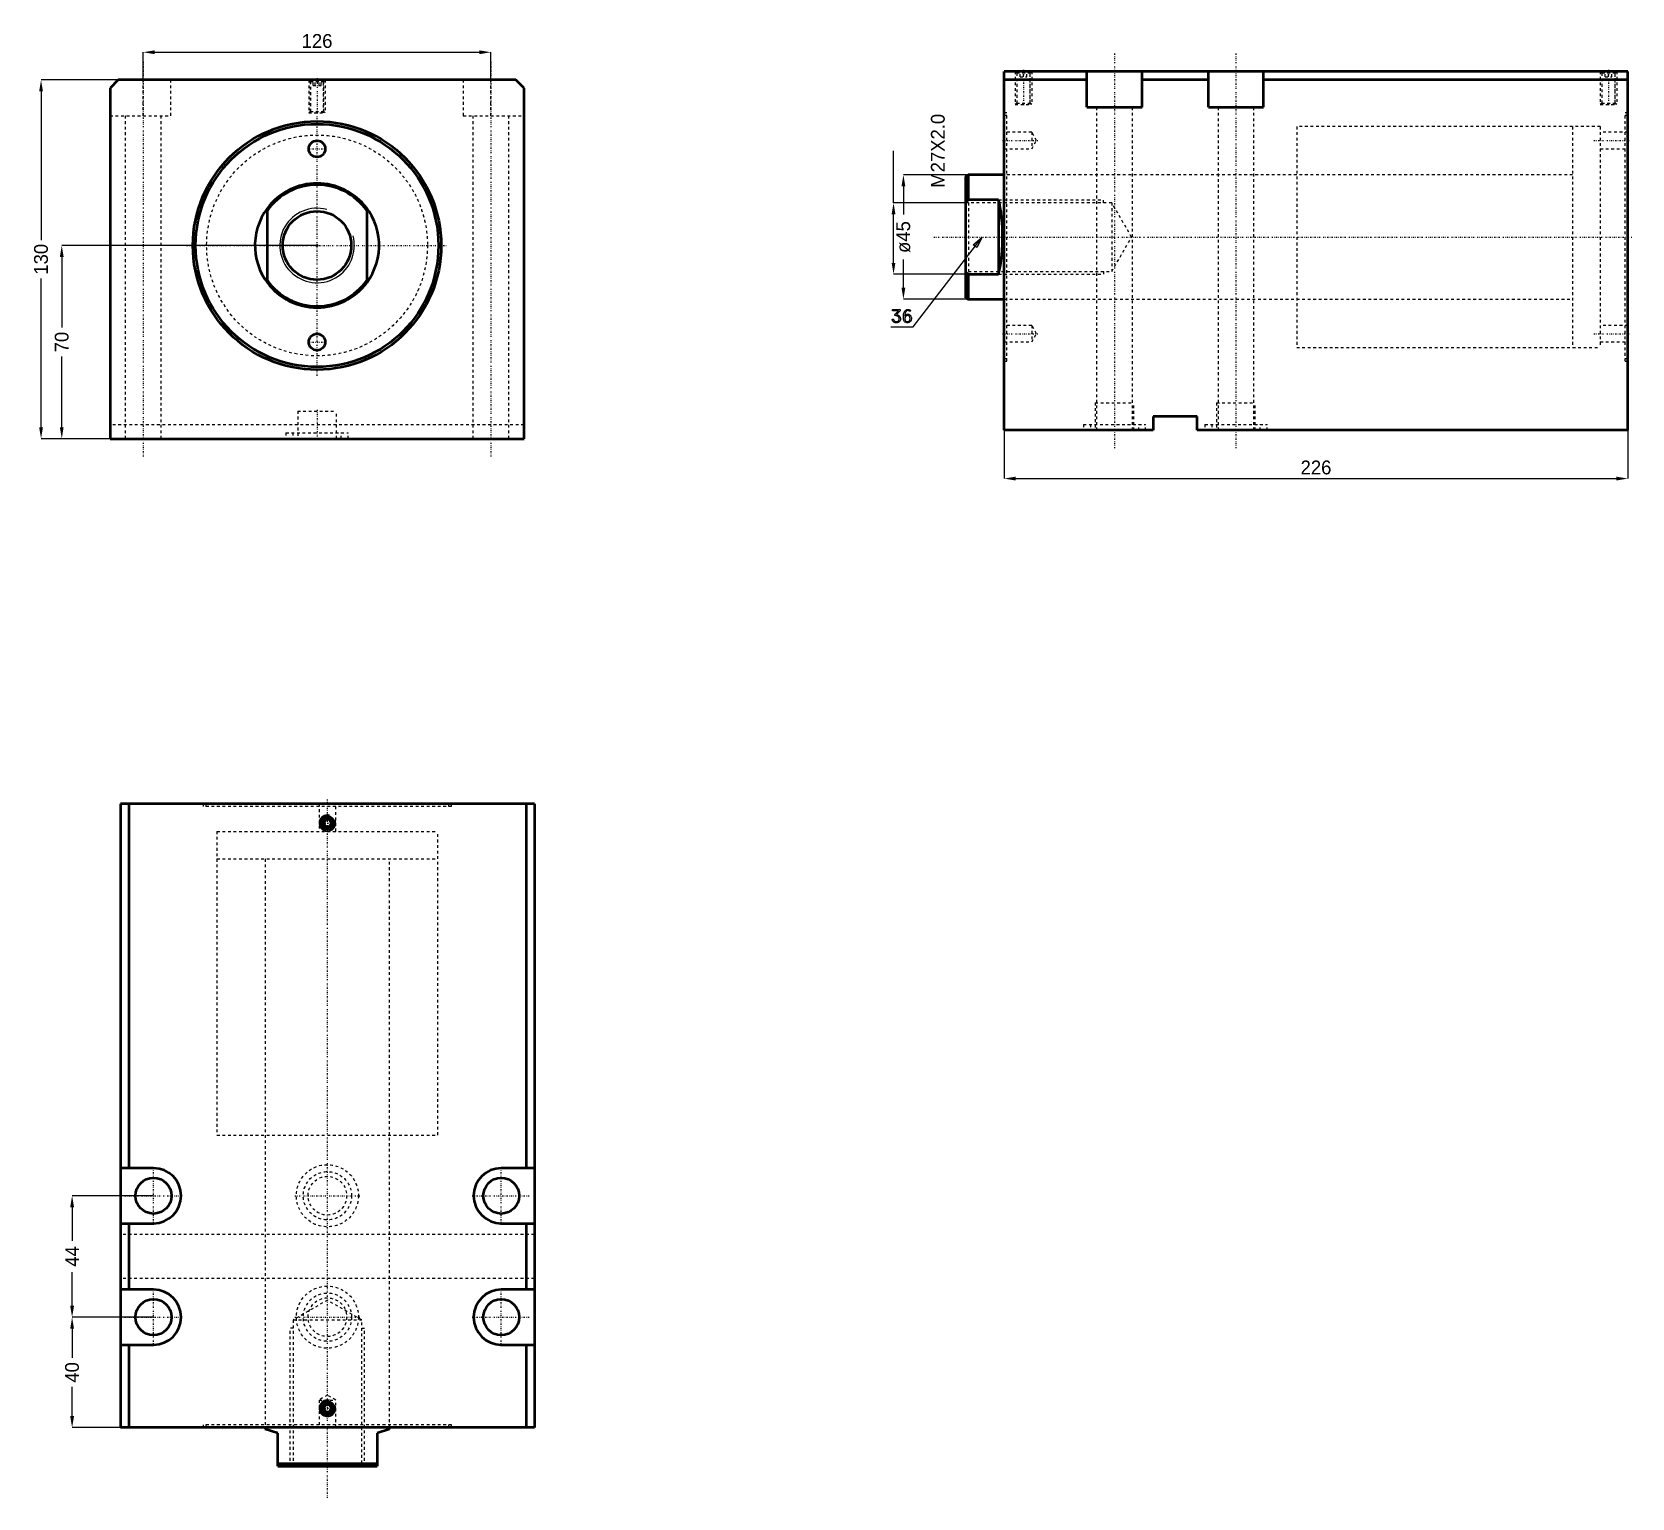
# Model space of a CAD drawing. Header units: millimetres. Extents: x -103 to 476, y -454 to 77.
import ezdxf

# ---------------------------------------------------------------- set-up
doc = ezdxf.new("R2010")
doc.units = ezdxf.units.MM
doc.linetypes.add('Center', pattern=[1.5, 0.45, -0.5, 0.05, -0.5])
doc.linetypes.add('Dashed', pattern=[2, 1, -1])
for name, color, linetype, lineweight in [('2d ConnectionPoints', 7, 'Continuous', 50), ('AM_0', 7, 'Continuous', 50), ('AM_5', 3, 'Continuous', 25), ('AM_7', 7, 'Center', 25), ('AM_9', 6, 'Dashed', 25)]:
    doc.layers.add(name, color=color, linetype=linetype, lineweight=lineweight)
doc.dimstyles.new('ISO-25', dxfattribs={"dimtxt": 2.5, "dimasz": 2.5, "dimexe": 1.25, "dimexo": 0.625, "dimtad": 1, "dimtxsty": 'Standard', "dimcen": 2.5, "dimadec": 0, "dimazin": 0, "dimtfac": 1, "dimtmove": 0, "dimatfit": 3, "dimfxl": 0, "dimarcsym": 0})

# ---------------------------------------------------------------- blocks, each defined once
blk = doc.blocks.new('1_JECX_MF_INLA_80_100_0_rod__0_in_JECX_MF_160_INLA_80_100_0__0')
at = {"layer": 'AM_0'}
for p, q in [((-18, -13.5), (-18, 13.5)), ((18, 13.5), (18, -13.5))]:
    blk.add_line(p, q, dxfattribs=at)
for points in [[(-18, 13.5), (-19.11, 11.88), (-20.07, 10.17), (-20.88, 8.38), (-21.53, 6.53), (-22.02, 4.63), (-22.34, 2.69), (-22.49, 0.73), (-22.47, -1.23), (-22.27, -3.18), (-21.91, -5.11), (-21.38, -7), (-20.69, -8.84), (-19.84, -10.61), (-18.84, -12.3), (-18, -13.5)], [(18, -13.5), (19.11, -11.88), (20.07, -10.17), (20.88, -8.38), (21.53, -6.53), (22.02, -4.63), (22.34, -2.69), (22.49, -0.73), (22.47, 1.23), (22.27, 3.18), (21.91, 5.11), (21.38, 7), (20.69, 8.84), (19.84, 10.61), (18.84, 12.3), (18, 13.5)]]:
    blk.add_lwpolyline(points, dxfattribs=at)
blk.add_circle((0, 0), 12.42, dxfattribs=at)
for radius, start, end in [(22.5, 36.8699, 143.1301), (22, 35.0968, 144.9032), (22, 215.0968, 324.9032), (22.5, 216.8699, 323.1301)]:
    blk.add_arc((0, 0), radius, start, end, dxfattribs=at)
at = {"layer": 'AM_5'}
blk.add_arc((0, 0), 13.5, 75, 15, dxfattribs=at)
blk = doc.blocks.new('2_JECX_MF_EXLA_80_100_0_body__0_in_JECX_MF_160_INLA_80_100_0__0')
at = {"layer": 'AM_0'}
for p, q in [((-72, 60), (-75, 57)), ((72, 60), (-72, 60)), ((75, 57), (72, 60)), ((-75, 57), (-75, -70)), ((75, -70), (75, 57)), ((-75, -70), (75, -70))]:
    blk.add_line(p, q, dxfattribs=at)
for centre, radius in [((0, 0), 45), ((0, 0), 44), ((0, 35), 3), ((0, -35), 3)]:
    blk.add_circle(centre, radius, dxfattribs=at)
at = {"layer": 'AM_5', "linetype": 'Dashed'}
for p, q in [((-3, 60), (-3, 48)), ((3, 60), (3, 48))]:
    blk.add_line(p, q, dxfattribs=at)
at = {"layer": 'AM_7'}
for p, q in [((-63, 66.5), (-63, -76.5)), ((63, 66.5), (63, -76.5)), ((0, 60.6), (0, 47.4)), ((0, -47.25), (0, 47.25)), ((-3.15, 35), (3.15, 35)), ((-47.25, 0), (47.25, 0)), ((-3.15, -35), (3.15, -35)), ((0, -59.5), (0, -70.5))]:
    blk.add_line(p, q, dxfattribs=at)
at = {"layer": 'AM_9'}
for p, q in [((-63, 47), (-63, 60)), ((-53, 47), (-53, 60)), ((-3, 60), (-2.46, 59.46)), ((-2.46, 59.46), (-2.46, 48.54)), ((-2.46, 59.46), (2.46, 59.46)), ((-1.9, 60), (-2.4, 59.5)), ((-2.4, 59.5), (2.4, 59.5)), ((-2.4, 59.5), (-2.4, 48)), ((-1.44, 58), (-1.44, 60)), ((-1.44, 58), (1.44, 58)), ((-0.72, 58), (-0.72, 60)), ((0.72, 58), (0.72, 60)), ((1.44, 58), (1.44, 60)), ((2.4, 59.5), (1.9, 60)), ((2.4, 48), (2.4, 59.5)), ((2.46, 59.46), (3, 60)), ((2.46, 48.54), (2.46, 59.46)), ((53, 60), (53, 47)), ((63, 47), (63, 60)), ((-75, 47), (-53, 47)), ((-69.5, 47), (-69.5, -70)), ((-56.5, -70), (-56.5, 47)), ((-2.46, 48.54), (-3, 48)), ((-3, 48), (3, 48)), ((-2.46, 48.54), (2.46, 48.54)), ((3, 48), (2.46, 48.54)), ((53, 47), (75, 47)), ((56.5, 47), (56.5, -70)), ((69.5, -70), (69.5, 47)), ((-7, -60), (7, -60)), ((-7, -60), (-7, -70)), ((7, -70), (7, -60)), ((75, -65), (-75, -65)), ((-11.25, -67.9), (11.25, -67.9)), ((-11.25, -67.9), (-11.25, -70)), ((-8.75, -67.9), (-8.75, -70)), ((8.75, -70), (8.75, -67.9)), ((11.25, -70), (11.25, -67.9))]:
    blk.add_line(p, q, dxfattribs=at)
blk.add_circle((0, 0), 40, dxfattribs=at)
blk = doc.blocks.new('*D3')
at = {"layer": 'AM_5', "color": 0, "lineweight": -2}
for p, q in [((-63, 60), (-63, 70)), ((-58.83, 70), (58.83, 70)), ((63, 60), (63, 70))]:
    blk.add_line(p, q, dxfattribs=at)
at = {"layer": 'AM_5', "color": 0}
for points in [[(-58.83, 70.69), (-58.83, 69.31), (-63, 70)], [(58.83, 69.31), (58.83, 70.69), (63, 70)]]:
    blk.add_solid(points, dxfattribs=at)
at = {"layer": 'Defpoints', "color": 0}
for p in [(63, 70), (-63, 60), (63, 60)]:
    blk.add_point(p, dxfattribs=at)
at = {"layer": 'AM_5', "color": 0, "insert": (0, 74.05), "char_height": 5, "attachment_point": 5}
blk.add_mtext('126', dxfattribs=at)
blk = doc.blocks.new('*D4')
at = {"layer": 'AM_5', "color": 0, "lineweight": -2}
for p, q in [((-72, 60), (-100, 60)), ((-100, 55.83), (-100, 1.97)), ((-100, -65.83), (-100, -11.97)), ((-75, -70), (-100, -70))]:
    blk.add_line(p, q, dxfattribs=at)
at = {"layer": 'AM_5', "color": 0}
for points in [[(-99.31, 55.83), (-100.69, 55.83), (-100, 60)], [(-100.69, -65.83), (-99.31, -65.83), (-100, -70)]]:
    blk.add_solid(points, dxfattribs=at)
at = {"layer": 'Defpoints', "color": 0}
for p in [(-72, 60), (-100, -70), (-75, -70)]:
    blk.add_point(p, dxfattribs=at)
at = {"layer": 'AM_5', "color": 0, "insert": (-100, -5), "char_height": 5, "attachment_point": 5, "rotation": 90}
blk.add_mtext('130', dxfattribs=at)
blk = doc.blocks.new('*D5')
at = {"layer": 'AM_5', "color": 0, "lineweight": -2}
for p, q in [((0, 0), (-92.5, 0)), ((-92.5, -4.17), (-92.5, -29.72)), ((-92.5, -65.83), (-92.5, -40.28)), ((-75, -70), (-92.5, -70))]:
    blk.add_line(p, q, dxfattribs=at)
at = {"layer": 'AM_5', "color": 0}
for points in [[(-91.81, -4.17), (-93.19, -4.17), (-92.5, 0)], [(-93.19, -65.83), (-91.81, -65.83), (-92.5, -70)]]:
    blk.add_solid(points, dxfattribs=at)
at = {"layer": 'Defpoints', "color": 0}
for p in [(0, 0), (-92.5, -70), (-75, -70)]:
    blk.add_point(p, dxfattribs=at)
at = {"layer": 'AM_5', "color": 0, "insert": (-92.5, -35), "char_height": 5, "attachment_point": 5, "rotation": 90}
blk.add_mtext('70', dxfattribs=at)
blk = doc.blocks.new('1_JECX_MF_INLA_80_100_0_rod__0_in_JECX_MF_160_INLA_80_100_0__4')
at = {"layer": 'AM_0'}
for p, q in [((-22.5, 0), (-22.5, -0.54)), ((22.5, -0.54), (22.5, 0)), ((-18, -2), (-22.5, -0.54)), ((-18, -14), (-18, -2)), ((22.5, -0.54), (18, -2)), ((18, -2), (18, -14)), ((-18, -13), (18, -13)), ((-18, -14), (18, -14))]:
    blk.add_line(p, q, dxfattribs=at)
at = {"layer": 'AM_5', "linetype": 'Dashed'}
for p, q in [((-13.5, -14), (-13.5, 36)), ((-12.42, 36), (-13.5, 36)), ((12.42, 36), (13.5, 36)), ((13.5, -14), (13.5, 36))]:
    blk.add_line(p, q, dxfattribs=at)
at = {"layer": 'AM_7'}
blk.add_line((0, -25.5), (0, 227.5), dxfattribs=at)
at = {"layer": 'AM_9'}
for p, q in [((-40, 216), (40, 216)), ((-40, 216), (-40, 206)), ((40, 206), (40, 216)), ((-40, 206), (40, 206)), ((-22.5, 206), (-22.5, 0)), ((22.5, 0), (22.5, 206)), ((0, 46.17), (-12.42, 39)), ((12.42, 39), (0, 46.17)), ((-12.42, 39), (12.42, 39)), ((-12.42, 39), (-12.42, -12.92)), ((12.42, -12.92), (12.42, 39)), ((-12.42, -12.92), (-13.5, -14)), ((-12.42, -12.92), (12.42, -12.92)), ((13.5, -14), (12.42, -12.92))]:
    blk.add_line(p, q, dxfattribs=at)
blk = doc.blocks.new('2_JECX_MF_EXLA_80_100_0_body__0_in_JECX_MF_160_INLA_80_100_0__4')
at = {"layer": 'AM_0'}
for p, q in [((75, 226), (-75, 226)), ((-75, 226), (-75, 0)), ((-72, 226), (-72, 94)), ((72, 226), (72, 94)), ((75, 226), (75, 0)), ((-0.72, 220.25), (-1.44, 219)), ((-1.44, 219), (-0.72, 217.75)), ((0.72, 220.25), (-0.72, 220.25)), ((-0.72, 217.75), (0.72, 217.75)), ((1.44, 219), (0.72, 220.25)), ((0.72, 217.75), (1.44, 219)), ((-63, 94), (-75, 94)), ((75, 94), (63, 94)), ((-75, 74), (-63, 74)), ((-72, 74), (-72, 50)), ((63, 74), (75, 74)), ((72, 74), (72, 50)), ((-63, 50), (-75, 50)), ((75, 50), (63, 50)), ((-75, 30), (-63, 30)), ((-72, 30), (-72, 0)), ((63, 30), (75, 30)), ((72, 30), (72, 0)), ((-0.72, 8.25), (-1.44, 7)), ((-1.44, 7), (-0.72, 5.75)), ((0.72, 8.25), (-0.72, 8.25)), ((1.44, 7), (0.72, 8.25)), ((0.72, 5.75), (1.44, 7)), ((75, 0), (-75, 0)), ((-0.72, 5.75), (0.72, 5.75))]:
    blk.add_line(p, q, dxfattribs=at)
for centre, radius in [((0, 219), 2.46), ((0, 219), 2.4), ((0, 219), 1.9), ((-63, 84), 6.5), ((63, 84), 6.5), ((-63, 40), 6.5), ((63, 40), 6.5), ((0, 7), 2.46), ((0, 7), 2.4), ((0, 7), 1.9)]:
    blk.add_circle(centre, radius, dxfattribs=at)
for centre, start, end in [((-63, 84), 270, 90), ((63, 84), 90, 270), ((-63, 40), 270, 90), ((63, 40), 90, 270)]:
    blk.add_arc(centre, 10, start, end, dxfattribs=at)
at = {"layer": 'AM_5'}
for centre in [(0, 219), (0, 7)]:
    blk.add_arc(centre, 3, 75, 15, dxfattribs=at)
at = {"layer": 'AM_7'}
for p, q in [((-3.15, 219), (3.15, 219)), ((-63, 73.5), (-63, 94.5)), ((63, 73.5), (63, 94.5)), ((-73.5, 84), (-52.5, 84)), ((-11.81, 84), (11.81, 84)), ((52.5, 84), (73.5, 84)), ((-63, 29.5), (-63, 50.5)), ((63, 29.5), (63, 50.5)), ((-73.5, 40), (-52.5, 40)), ((-11.81, 40), (11.81, 40)), ((52.5, 40), (73.5, 40)), ((-3.15, 7), (3.15, 7))]:
    blk.add_line(p, q, dxfattribs=at)
at = {"layer": 'AM_9'}
for p, q in [((-45, 226), (-45, 225)), ((45, 225), (-45, 225)), ((-44, 226), (-44, 225)), ((-3, 226), (-3, 216)), ((3, 216), (3, 226)), ((44, 225), (44, 226)), ((45, 225), (45, 226)), ((-40, 216), (40, 216)), ((-40, 216), (-40, 106)), ((40, 106), (40, 216)), ((-40, 106), (40, 106)), ((-22.5, 106), (-22.5, 0)), ((22.5, 0), (22.5, 106)), ((75, 70), (-75, 70)), ((75, 54), (-75, 54)), ((0, 11.73), (-3, 10)), ((3, 10), (0, 11.73)), ((-3, 10), (3, 10)), ((-3, 10), (-3, 0)), ((3, 0), (3, 10)), ((45, 1), (-45, 1)), ((-45, 1), (-45, 0)), ((-44, 1), (-44, 0)), ((44, 0), (44, 1)), ((45, 0), (45, 1))]:
    blk.add_line(p, q, dxfattribs=at)
for centre, radius in [((0, 84), 11.25), ((0, 84), 8.75), ((0, 84), 7), ((0, 40), 11.25), ((0, 40), 8.75), ((0, 40), 7)]:
    blk.add_circle(centre, radius, dxfattribs=at)
blk = doc.blocks.new('*D11')
at = {"layer": 'AM_5', "color": 0, "lineweight": -2}
for p, q in [((-59.25, -344.26), (-88.75, -344.26)), ((-88.75, -348.43), (-88.75, -360.59)), ((-88.75, -384.09), (-88.75, -371.93)), ((-59.25, -388.26), (-88.75, -388.26))]:
    blk.add_line(p, q, dxfattribs=at)
at = {"layer": 'AM_5', "color": 0}
for points in [[(-89.44, -348.43), (-88.05, -348.43), (-88.75, -344.26)], [(-89.44, -384.09), (-88.05, -384.09), (-88.75, -388.26)]]:
    blk.add_solid(points, dxfattribs=at)
at = {"layer": 'Defpoints', "color": 0}
for p in [(-88.75, -344.26), (-59.25, -344.26), (-59.25, -388.26)]:
    blk.add_point(p, dxfattribs=at)
at = {"layer": 'AM_5', "color": 0, "insert": (-88.75, -366.26), "char_height": 5, "attachment_point": 5, "rotation": 90}
blk.add_mtext('44', dxfattribs=at)
blk = doc.blocks.new('*D12')
at = {"layer": 'AM_5', "color": 0, "lineweight": -2}
for p, q in [((-59.25, -388.26), (-88.75, -388.26)), ((-88.75, -392.43), (-88.75, -403.01)), ((-88.75, -424.09), (-88.75, -413.51)), ((-71.25, -428.26), (-88.75, -428.26))]:
    blk.add_line(p, q, dxfattribs=at)
at = {"layer": 'AM_5', "color": 0}
for points in [[(-89.44, -392.43), (-88.05, -392.43), (-88.75, -388.26)], [(-89.44, -424.09), (-88.05, -424.09), (-88.75, -428.26)]]:
    blk.add_solid(points, dxfattribs=at)
at = {"layer": 'Defpoints', "color": 0}
for p in [(-59.25, -388.26), (-88.75, -428.26), (-71.25, -428.26)]:
    blk.add_point(p, dxfattribs=at)
at = {"layer": 'AM_5', "color": 0, "insert": (-88.75, -408.26), "char_height": 5, "attachment_point": 5, "rotation": 90}
blk.add_mtext('40', dxfattribs=at)
blk = doc.blocks.new('1_JECX_MF_INLA_80_100_0_rod__0_in_JECX_MF_160_INLA_80_100_0__2')
at = {"layer": 'AM_0'}
for p, q in [((-13, 22.5), (-14, 22)), ((-14, 22), (-14, -22)), ((0, 22.5), (-13, 22.5)), ((-13, 22.5), (-13, 13.5)), ((-13, 13.5), (-14, 12.65)), ((-2, 13.5), (-13, 13.5)), ((-2, 13.5), (-2, -13.5)), ((-14, -12.65), (-13, -13.5)), ((-13, -13.5), (-2, -13.5)), ((-13, -13.5), (-13, -22.5)), ((-14, -22), (-13, -22.5)), ((-13, -22.5), (0, -22.5))]:
    blk.add_line(p, q, dxfattribs=at)
blk.add_lwpolyline([(-2, -13.5), (-1.64, -11.88), (-1.33, -10.17), (-1.06, -8.38), (-0.85, -6.53), (-0.69, -4.63), (-0.59, -2.69), (-0.54, -0.73), (-0.55, 1.23), (-0.61, 3.18), (-0.73, 5.11), (-0.9, 7), (-1.13, 8.84), (-1.4, 10.61), (-1.73, 12.3), (-2, 13.5)], dxfattribs=at)
at = {"layer": 'AM_5', "linetype": 'Dashed'}
for p, q in [((-14, 13.5), (36, 13.5)), ((36, 12.42), (36, 13.5)), ((-14, -13.5), (36, -13.5)), ((36, -12.42), (36, -13.5))]:
    blk.add_line(p, q, dxfattribs=at)
at = {"layer": 'AM_7'}
blk.add_line((-25.5, 0), (227.5, 0), dxfattribs=at)
at = {"layer": 'AM_9'}
for p, q in [((216, 40), (206, 40)), ((206, 40), (206, -40)), ((216, 40), (216, -40)), ((206, 22.5), (0, 22.5)), ((-12.92, 12.42), (-14, 13.5)), ((39, 12.42), (-12.92, 12.42)), ((-12.92, 12.42), (-12.92, -12.42)), ((46.17, 0), (39, 12.42)), ((39, 12.42), (39, -12.42)), ((39, -12.42), (46.17, 0)), ((-14, -13.5), (-12.92, -12.42)), ((-12.92, -12.42), (39, -12.42)), ((0, -22.5), (206, -22.5)), ((206, -40), (216, -40))]:
    blk.add_line(p, q, dxfattribs=at)
blk = doc.blocks.new('2_JECX_MF_EXLA_80_100_0_body__0_in_JECX_MF_160_INLA_80_100_0__2')
at = {"layer": 'AM_0'}
for p, q in [((0, -70), (0, 60)), ((226, 60), (0, 60)), ((30, 47), (30, 60)), ((50, 47), (50, 60)), ((74, 47), (74, 60)), ((94, 47), (94, 60)), ((226, -70), (226, 60)), ((30, 57), (0, 57)), ((74, 57), (50, 57)), ((226, 57), (94, 57)), ((30, 47), (50, 47)), ((74, 47), (94, 47)), ((70, -65), (54, -65)), ((54, -65), (54, -70)), ((70, -70), (70, -65)), ((54, -70), (0, -70)), ((226, -70), (70, -70))]:
    blk.add_line(p, q, dxfattribs=at)
at = {"layer": 'AM_5', "linetype": 'Dashed'}
for p, q in [((4, 60), (4, 48)), ((10, 60), (10, 48)), ((216, 60), (216, 48)), ((222, 60), (222, 48))]:
    blk.add_line(p, q, dxfattribs=at)
at = {"layer": 'AM_7'}
for p, q in [((40, 66.5), (40, -76.5)), ((84, 66.5), (84, -76.5)), ((7, 60.6), (7, 47.4)), ((219, 60.6), (219, 47.4)), ((-0.59, 35), (12.32, 35)), ((213.68, 35), (226.59, 35)), ((-0.59, -35), (12.32, -35)), ((213.68, -35), (226.59, -35))]:
    blk.add_line(p, q, dxfattribs=at)
at = {"layer": 'AM_9'}
for p, q in [((4, 60), (4.54, 59.46)), ((4.54, 59.46), (4.54, 48.54)), ((4.54, 59.46), (9.46, 59.46)), ((5.1, 60), (4.6, 59.5)), ((4.6, 59.5), (4.6, 48)), ((4.6, 59.5), (9.4, 59.5)), ((5.75, 58), (5.75, 60)), ((5.75, 58), (8.25, 58)), ((7, 58), (7, 60)), ((8.25, 58), (8.25, 60)), ((9.4, 59.5), (8.9, 60)), ((9.4, 48), (9.4, 59.5)), ((9.46, 59.46), (10, 60)), ((9.46, 48.54), (9.46, 59.46)), ((216, 60), (216.54, 59.46)), ((216.54, 59.46), (216.54, 48.54)), ((216.54, 59.46), (221.46, 59.46)), ((217.1, 60), (216.6, 59.5)), ((216.6, 59.5), (221.4, 59.5)), ((216.6, 59.5), (216.6, 48)), ((217.75, 58), (217.75, 60)), ((217.75, 58), (220.25, 58)), ((219, 58), (219, 60)), ((220.25, 58), (220.25, 60)), ((221.4, 59.5), (220.9, 60)), ((221.4, 48), (221.4, 59.5)), ((221.46, 59.46), (222, 60)), ((221.46, 48.54), (221.46, 59.46)), ((4.54, 48.54), (4, 48)), ((4, 48), (10, 48)), ((4.54, 48.54), (9.46, 48.54)), ((10, 48), (9.46, 48.54)), ((33.5, 47), (33.5, -70)), ((46.5, -70), (46.5, 47)), ((77.5, 47), (77.5, -70)), ((90.5, -70), (90.5, 47)), ((216.54, 48.54), (216, 48)), ((216, 48), (222, 48)), ((216.54, 48.54), (221.46, 48.54)), ((222, 48), (221.46, 48.54)), ((1, 45), (0, 45)), ((1, 44), (0, 44)), ((1, -45), (1, 45)), ((225, -45), (225, 45)), ((226, 45), (225, 45)), ((226, 44), (225, 44)), ((10, 38), (0, 38)), ((11.73, 35), (10, 38)), ((10, 38), (10, 32)), ((10, 32), (11.73, 35)), ((216, 40), (106, 40)), ((106, 40), (106, -40)), ((216, 40), (216, -40)), ((226, 38), (216, 38)), ((0, 32), (10, 32)), ((216, 32), (226, 32)), ((106, 22.5), (0, 22.5)), ((0, -22.5), (106, -22.5)), ((10, -32), (0, -32)), ((11.73, -35), (10, -32)), ((10, -32), (10, -38)), ((226, -32), (216, -32)), ((0, -38), (10, -38)), ((10, -38), (11.73, -35)), ((106, -40), (216, -40)), ((216, -38), (226, -38)), ((0, -44), (1, -44)), ((0, -45), (1, -45)), ((225, -44), (226, -44)), ((225, -45), (226, -45)), ((33, -60), (47, -60)), ((33, -60), (33, -70)), ((47, -70), (47, -60)), ((77, -60), (91, -60)), ((77, -60), (77, -70)), ((91, -70), (91, -60)), ((28.75, -67.9), (51.25, -67.9)), ((28.75, -67.9), (28.75, -70)), ((31.25, -67.9), (31.25, -70)), ((48.75, -70), (48.75, -67.9)), ((51.25, -70), (51.25, -67.9)), ((72.75, -67.9), (95.25, -67.9)), ((72.75, -67.9), (72.75, -70)), ((75.25, -67.9), (75.25, -70)), ((92.75, -70), (92.75, -67.9)), ((95.25, -70), (95.25, -67.9))]:
    blk.add_line(p, q, dxfattribs=at)
blk = doc.blocks.new('*D19')
at = {"layer": 'AM_5', "color": 0, "lineweight": -2}
for p, q in [((248.97, -66.95), (248.97, -84.45)), ((474.97, -66.95), (474.97, -84.45)), ((253.14, -84.45), (470.81, -84.45))]:
    blk.add_line(p, q, dxfattribs=at)
at = {"layer": 'AM_5', "color": 0}
for points in [[(253.14, -83.76), (253.14, -85.15), (248.97, -84.45)], [(470.81, -83.76), (470.81, -85.15), (474.97, -84.45)]]:
    blk.add_solid(points, dxfattribs=at)
at = {"layer": 'Defpoints', "color": 0}
for p in [(248.97, -66.95), (474.97, -66.95), (474.97, -84.45)]:
    blk.add_point(p, dxfattribs=at)
at = {"layer": 'AM_5', "color": 0, "insert": (361.97, -80.45), "char_height": 5, "attachment_point": 5}
blk.add_mtext('226', dxfattribs=at)
blk = doc.blocks.new('*D20')
at = {"layer": 'AM_5', "color": 0, "lineweight": -2}
for p, q in [((235.97, 25.55), (212.47, 25.55)), ((212.47, 21.38), (212.47, 11.21)), ((212.47, -15.29), (212.47, -5.12)), ((235.97, -19.45), (212.47, -19.45))]:
    blk.add_line(p, q, dxfattribs=at)
at = {"layer": 'AM_5', "color": 0}
for points in [[(211.78, 21.38), (213.17, 21.38), (212.47, 25.55)], [(211.78, -15.29), (213.17, -15.29), (212.47, -19.45)]]:
    blk.add_solid(points, dxfattribs=at)
at = {"layer": 'Defpoints', "color": 0}
for p in [(212.47, 25.55), (235.97, 25.55), (235.97, -19.45)]:
    blk.add_point(p, dxfattribs=at)
at = {"layer": 'AM_5', "color": 0, "insert": (212.47, 3.05), "char_height": 5, "attachment_point": 5, "rotation": 90}
blk.add_mtext('ø45', dxfattribs=at)
blk = doc.blocks.new('*D21')
at = {"layer": 'AM_5', "color": 0, "lineweight": -2}
for p, q in [((208.89, 15.46), (208.89, 34.3)), ((236.06, 15.46), (208.89, 15.46)), ((208.89, -6.29), (208.89, 11.3)), ((234.97, -10.45), (208.89, -10.45))]:
    blk.add_line(p, q, dxfattribs=at)
at = {"layer": 'AM_5', "color": 0}
for points in [[(208.2, 11.3), (209.58, 11.3), (208.89, 15.46)], [(208.2, -6.29), (209.58, -6.29), (208.89, -10.45)]]:
    blk.add_solid(points, dxfattribs=at)
at = {"layer": 'Defpoints', "color": 0}
for p in [(236.06, 15.46), (208.89, -10.45), (234.97, -10.45)]:
    blk.add_point(p, dxfattribs=at)
at = {"layer": 'AM_5', "color": 0, "insert": (224.97, 34.3), "char_height": 5, "attachment_point": 5, "rotation": 90}
blk.add_mtext('M27X2.0', dxfattribs=at)

msp = doc.modelspace()

# ---------------------------------------------------------------- linework, layer by layer
at = {"layer": '2d ConnectionPoints'}
for p in [(0, 0), (248.973, 3.047), (3.753, -428.261)]:
    msp.add_point(p, dxfattribs=at)
at = {"layer": 'AM_5'}
for p, q in [((215.973, -29.453), (240.973, 3.047)), ((207.973, -29.453), (215.973, -29.453))]:
    msp.add_line(p, q, dxfattribs=at)
for points in [[(240.973, 3.047), (239.093, -0.764), (237.772, 0.252), (240.973, 3.047)], [(208.906, -26.647), (208.906, -26.647), (208.911, -26.757), (208.94, -26.912), (208.94, -26.912), (208.994, -27.053), (209.044, -27.141), (209.044, -27.141), (209.103, -27.221), (209.205, -27.328), (209.205, -27.328), (209.324, -27.416), (209.413, -27.466), (209.413, -27.466), (209.506, -27.507), (209.652, -27.551), (209.652, -27.551), (209.803, -27.575), (209.907, -27.579), (209.907, -27.579), (210.017, -27.575), (210.177, -27.551), (210.177, -27.551), (210.331, -27.506), (210.43, -27.464), (210.43, -27.464), (210.524, -27.414), (210.649, -27.324), (210.649, -27.324), (210.758, -27.217), (210.82, -27.136), (210.82, -27.136), (210.873, -27.048), (210.93, -26.907), (210.93, -26.907), (210.96, -26.755), (210.966, -26.647), (210.966, -26.647), (210.958, -26.493), (210.915, -26.281), (210.915, -26.281), (210.835, -26.09), (210.762, -25.976), (210.762, -25.976), (210.674, -25.871), (210.519, -25.735), (210.519, -25.735), (210.337, -25.623), (210.201, -25.563), (210.201, -25.563), (210.055, -25.513), (209.821, -25.459), (209.821, -25.459), (209.57, -25.43), (209.393, -25.425), (209.393, -24.97), (210.713, -23.676), (208.509, -23.676), (208.509, -23.241), (211.33, -23.241), (211.33, -23.696), (209.982, -25.028), (209.982, -25.028), (210.276, -25.096), (210.651, -25.243), (210.651, -25.243), (210.946, -25.444), (211.098, -25.608), (211.098, -25.608), (211.219, -25.791), (211.35, -26.088), (211.35, -26.088), (211.421, -26.414), (211.434, -26.647), (211.434, -26.647), (211.425, -26.815), (211.377, -27.049), (211.377, -27.049), (211.289, -27.262), (211.207, -27.393), (211.207, -27.393), (211.111, -27.512), (210.946, -27.668), (210.946, -27.668), (210.759, -27.796), (210.62, -27.865), (210.62, -27.865), (210.475, -27.923), (210.252, -27.985), (210.252, -27.985), (210.024, -28.018), (209.868, -28.025), (209.868, -28.025), (209.716, -28.018), (209.497, -27.985), (209.497, -27.985), (209.286, -27.924), (209.151, -27.867), (209.151, -27.867), (209.023, -27.798), (208.851, -27.671), (208.851, -27.671), (208.701, -27.516), (208.615, -27.397), (208.615, -27.397), (208.542, -27.268), (208.463, -27.054), (208.463, -27.054), (208.42, -26.817), (208.412, -26.647), (208.906, -26.647)], [(213.939, -27.992), (213.939, -27.992), (213.719, -27.982), (213.426, -27.928), (213.426, -27.928), (213.178, -27.829), (213.037, -27.737), (213.037, -27.737), (212.915, -27.628), (212.761, -27.436), (212.761, -27.436), (212.643, -27.21), (212.584, -27.042), (212.584, -27.042), (212.538, -26.858), (212.489, -26.555), (212.489, -26.555), (212.462, -26.219), (212.457, -25.977), (212.457, -25.977), (212.473, -25.48), (212.555, -24.817), (212.555, -24.817), (212.708, -24.255), (212.849, -23.936), (212.849, -23.936), (213.024, -23.669), (213.353, -23.38), (213.353, -23.38), (213.764, -23.225), (214.082, -23.195), (214.082, -23.195), (214.236, -23.2), (214.445, -23.224), (214.445, -23.224), (214.631, -23.268), (214.742, -23.309), (214.742, -23.309), (214.845, -23.357), (214.988, -23.441), (214.988, -23.441), (215.12, -23.539), (215.2, -23.611), (214.843, -23.904), (214.843, -23.904), (214.796, -23.85), (214.714, -23.778), (214.714, -23.778), (214.616, -23.716), (214.542, -23.681), (214.542, -23.681), (214.462, -23.651), (214.33, -23.619), (214.33, -23.619), (214.186, -23.601), (214.082, -23.598), (214.082, -23.598), (213.918, -23.611), (213.7, -23.678), (213.7, -23.678), (213.515, -23.802), (213.411, -23.917), (213.411, -23.917), (213.32, -24.048), (213.207, -24.262), (213.207, -24.262), (213.12, -24.494), (213.078, -24.659), (213.078, -24.659), (213.044, -24.832), (213.001, -25.105), (213.001, -25.105), (212.968, -25.393), (212.951, -25.594), (212.951, -25.594), (213.024, -25.454), (213.147, -25.271), (213.147, -25.271), (213.286, -25.119), (213.388, -25.036), (213.388, -25.036), (213.498, -24.968), (213.675, -24.894), (213.675, -24.894), (213.867, -24.854), (214.004, -24.846), (214.004, -24.846), (214.165, -24.855), (214.393, -24.903), (214.393, -24.903), (214.602, -24.991), (214.732, -25.072), (214.732, -25.072), (214.853, -25.168), (215.011, -25.335), (215.011, -25.335), (215.144, -25.528), (215.218, -25.672), (215.218, -25.672), (215.28, -25.823), (215.346, -26.058), (215.346, -26.058), (215.382, -26.303), (215.389, -26.471), (215.389, -26.471), (215.381, -26.646), (215.342, -26.894), (215.342, -26.894), (215.269, -27.123), (215.202, -27.266), (215.202, -27.266), (215.121, -27.398), (214.979, -27.573), (214.979, -27.573), (214.81, -27.72), (214.684, -27.802), (214.684, -27.802), (214.548, -27.87), (214.332, -27.945), (214.332, -27.945), (214.101, -27.985), (213.939, -27.992)], [(213.946, -27.583), (213.946, -27.583), (214.063, -27.577), (214.225, -27.547), (214.225, -27.547), (214.37, -27.491), (214.458, -27.44), (214.458, -27.44), (214.537, -27.378), (214.642, -27.269), (214.642, -27.269), (214.728, -27.139), (214.775, -27.042), (214.775, -27.042), (214.813, -26.936), (214.855, -26.766), (214.855, -26.766), (214.877, -26.582), (214.882, -26.452), (214.882, -26.452), (214.878, -26.329), (214.857, -26.155), (214.857, -26.155), (214.817, -25.992), (214.781, -25.889), (214.781, -25.889), (214.737, -25.793), (214.655, -25.665), (214.655, -25.665), (214.555, -25.556), (214.479, -25.493), (214.479, -25.493), (214.395, -25.44), (214.255, -25.383), (214.255, -25.383), (214.098, -25.352), (213.985, -25.347), (213.985, -25.347), (213.867, -25.353), (213.702, -25.386), (213.702, -25.386), (213.552, -25.446), (213.46, -25.503), (213.46, -25.503), (213.375, -25.57), (213.263, -25.687), (213.263, -25.687), (213.169, -25.824), (213.117, -25.927), (213.117, -25.927), (213.074, -26.037), (213.027, -26.212), (213.027, -26.212), (213.002, -26.398), (212.997, -26.53), (212.997, -26.53), (213.001, -26.649), (213.024, -26.818), (213.024, -26.818), (213.067, -26.976), (213.107, -27.074), (213.107, -27.074), (213.156, -27.165), (213.243, -27.287), (213.243, -27.287), (213.35, -27.39), (213.431, -27.448), (213.431, -27.448), (213.519, -27.496), (213.666, -27.549), (213.666, -27.549), (213.828, -27.577), (213.946, -27.583)]]:
    msp.add_lwpolyline(points, dxfattribs=at)

# ---------------------------------------------------------------- block references
for name, p in [('2_JECX_MF_EXLA_80_100_0_body__0_in_JECX_MF_160_INLA_80_100_0__0', (0, 0)), ('2_JECX_MF_EXLA_80_100_0_body__0_in_JECX_MF_160_INLA_80_100_0__2', (248.973, 3.047)), ('1_JECX_MF_INLA_80_100_0_rod__0_in_JECX_MF_160_INLA_80_100_0__2', (248.973, 3.047)), ('1_JECX_MF_INLA_80_100_0_rod__0_in_JECX_MF_160_INLA_80_100_0__0', (0, 0)), ('2_JECX_MF_EXLA_80_100_0_body__0_in_JECX_MF_160_INLA_80_100_0__4', (3.753, -428.261)), ('1_JECX_MF_INLA_80_100_0_rod__0_in_JECX_MF_160_INLA_80_100_0__4', (3.753, -428.261))]:
    msp.add_blockref(name, p)

# ---------------------------------------------------------------- dimensions: what is measured, and where the dimension line sits
for base, p1, p2, text, picture, middle in [((63, 70), (-63, 60), (63, 60), '126', '*D3', (0, 70)), ((474.973, -84.453), (248.973, -66.953), (474.973, -66.953), '226', '*D19', (361.973, -84.453))]:
    dim = msp.add_linear_dim(base=base, p1=p1, p2=p2, text=text, dimstyle='ISO-25', override={"dimtxt": 5, "dimasz": 4.166667, "dimexe": 0, "dimexo": 0, "dimgap": 1.5}, dxfattribs=at)
    dim.commit()
    dim.dimension.update_dxf_attribs({"geometry": picture, "text_midpoint": middle, "dimtype": 160})
for base, p1, p2, text, picture, middle in [((-100, -70), (-72, 60), (-75, -70), '130', '*D4', (-100, -5)), ((208.89, -10.453), (236.056, 15.464), (234.973, -10.453), 'M27X2.0', '*D21', (224.973, 34.298)), ((212.473, 25.547), (235.973, -19.453), (235.973, 25.547), 'ø45', '*D20', (212.473, 3.047)), ((-92.5, -70), (0, 0), (-75, -70), '70', '*D5', (-92.5, -35)), ((-88.747, -344.261), (-59.247, -388.261), (-59.247, -344.261), '44', '*D11', (-88.747, -366.261)), ((-88.747, -428.261), (-59.247, -388.261), (-71.247, -428.261), '40', '*D12', (-88.747, -408.261))]:
    dim = msp.add_linear_dim(base=base, p1=p1, p2=p2, angle=90, text=text, dimstyle='ISO-25', override={"dimtxt": 5, "dimasz": 4.166667, "dimexe": 0, "dimexo": 0, "dimgap": 1.5}, dxfattribs=at)
    dim.commit()
    dim.dimension.update_dxf_attribs({"geometry": picture, "text_midpoint": middle, "dimtype": 160, "text_rotation": 90})

doc.saveas('drawing.dxf')
